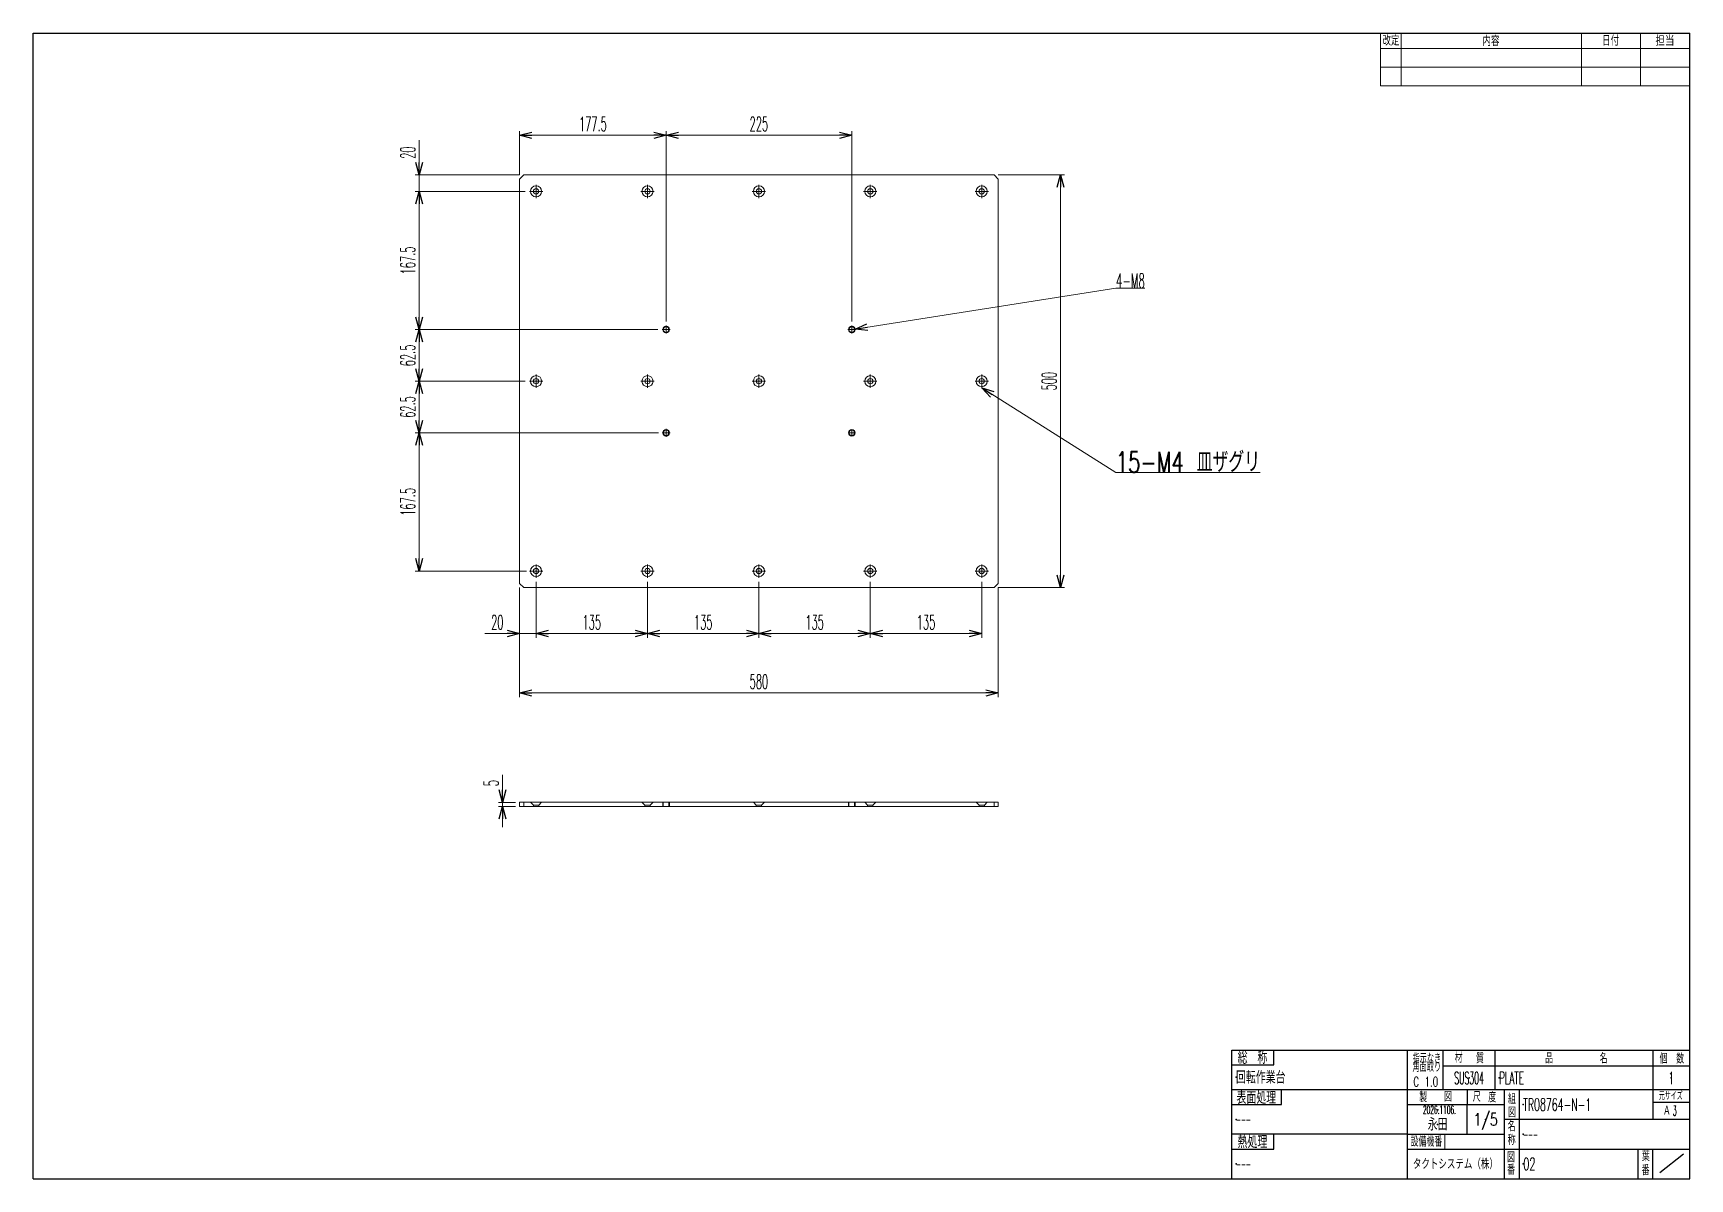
# Model space of a CAD drawing. Header units: millimetres. Extents: x -1002 to 1005, y -689 to 699.
import ezdxf
from ezdxf.enums import TextEntityAlignment as Align

# ---------------------------------------------------------------- set-up
doc = ezdxf.new("R2010")
doc.units = ezdxf.units.MM
doc.header["$LTSCALE"] = 1.25
doc.header["$PDSIZE"] = 1
doc.linetypes.add('CENTER', pattern=[50.8, 31.75, -6.35, 6.35, -6.35])
doc.linetypes.add('DASHED2', pattern=[9.525, 6.35, -3.175])
doc.layers.add('ZUWAKU', color=7, linetype='Continuous')
doc.layers.add('平面', color=7, linetype='Continuous')
doc.styles.add('dcStyle0', font='txt.shx', dxfattribs={"width": 0.5, "bigfont": 'extfont2'})
doc.dimstyles.new('dc_Rotated', dxfattribs={"dimtxt": 17.5, "dimasz": 15.00001, "dimexe": 5, "dimexo": 5, "dimgap": 5, "dimtad": 3, "dimdsep": 46, "dimtxsty": 'dcStyle0', "dimblk1": 'OPEN30', "dimblk2": 'OPEN30', "dimsah": 1, "dimcen": 0.09, "dimclrd": 9, "dimclre": 9, "dimclrt": 7, "dimadec": 0, "dimazin": 2, "dimtfac": 1, "dimtdec": 4, "dimtmove": 0, "dimatfit": 3, "dimfxl": 1, "dimarcsym": 1})

# ---------------------------------------------------------------- blocks, each defined once
blk = doc.blocks.new('DC_GROUP_02_1')
at = {"layer": 'ZUWAKU', "color": 4, "linetype": 'Continuous', "lineweight": 25}
for p, q in [((510.5, -599.2), (510.5, -581.2)), ((450.5, -599.2), (510.5, -599.2))]:
    blk.add_line(p, q, dxfattribs=at)
at = {"layer": 'ZUWAKU', "color": 4, "style": 'dcStyle0', "width": 0.973913}
blk.add_text('表面処理', height=15, dxfattribs=at).set_placement((456.1, -598.4), (504.1, -598.4), align=Align.FIT)
blk = doc.blocks.new('DC_GROUP_02_2')
at = {"layer": 'ZUWAKU', "color": 4, "linetype": 'Continuous', "lineweight": 25}
for p, q in [((501.5, -551.2), (501.5, -533.2)), ((450.5, -551.2), (501.5, -551.2))]:
    blk.add_line(p, q, dxfattribs=at)
at = {"layer": 'ZUWAKU', "color": 4, "style": 'dcStyle0', "width": 0.988235}
blk.add_text('総\u3000称', height=15, dxfattribs=at).set_placement((457.4, -550), (493.4, -550), align=Align.FIT)
blk = doc.blocks.new('DC_GROUP_02_3')
at = {"layer": 'ZUWAKU', "color": 4, "linetype": 'Continuous', "lineweight": 25}
for p, q in [((501.5, -653.2), (501.5, -635.2)), ((450.5, -653.2), (501.5, -653.2))]:
    blk.add_line(p, q, dxfattribs=at)
at = {"layer": 'ZUWAKU', "color": 4, "style": 'dcStyle0', "width": 0.988235}
blk.add_text('熱処理', height=15, dxfattribs=at).set_placement((457.4, -652), (493.4, -652), align=Align.FIT)
blk = doc.blocks.new('DC_GROUP_02_4')
at = {"layer": 'ZUWAKU', "color": 4, "style": 'dcStyle0', "width": 1.12}
for s, p, p2 in [('名', (784.7, -631.5), (794.3, -631.5)), ('称', (784.7, -648), (794.3, -648))]:
    blk.add_text(s, height=12, dxfattribs=at).set_placement(p, p2, align=Align.FIT)
blk = doc.blocks.new('DC_GROUP_02_5')
at = {"layer": 'ZUWAKU', "color": 4, "style": 'dcStyle0', "width": 1.12}
for s, p, p2 in [('図', (784, -669.1), (793.6, -669.1)), ('番', (784, -684.1), (793.6, -684.1))]:
    blk.add_text(s, height=12, dxfattribs=at).set_placement(p, p2, align=Align.FIT)
blk = doc.blocks.new('DC_GROUP_02_6')
at = {"layer": 'ZUWAKU', "color": 4, "style": 'dcStyle0', "width": 1.12}
for s, p, p2 in [('組', (785.1, -598.3), (794.7, -598.3)), ('図', (785.1, -614.7), (794.7, -614.7))]:
    blk.add_text(s, height=12, dxfattribs=at).set_placement(p, p2, align=Align.FIT)
blk = doc.blocks.new('DC_GROUP_02_7')
at = {"layer": 'ZUWAKU', "color": 4, "style": 'dcStyle0', "width": 1.12}
for s, p, p2 in [('製', (677.4, -596.2), (687, -596.2)), ('図', (707.6, -595.7), (717.2, -595.7))]:
    blk.add_text(s, height=12, dxfattribs=at).set_placement(p, p2, align=Align.FIT)
blk = doc.blocks.new('DC_GROUP_02_8')
at = {"layer": 'ZUWAKU', "color": 4, "style": 'dcStyle0', "width": 1.12}
for s, p, p2 in [('材', (720.5, -548.5), (730.1, -548.5)), ('質', (746.3, -549.2), (755.9, -549.2))]:
    blk.add_text(s, height=12, dxfattribs=at).set_placement(p, p2, align=Align.FIT)
blk = doc.blocks.new('DC_GROUP_02_9')
at = {"layer": 'ZUWAKU', "color": 4, "style": 'dcStyle0', "width": 1.12}
for s, p, p2 in [('葉', (947.3, -667.8), (956.9, -667.8)), ('番', (947, -684.7), (956.6, -684.7))]:
    blk.add_text(s, height=12, dxfattribs=at).set_placement(p, p2, align=Align.FIT)
blk = doc.blocks.new('DC_GROUP_02_10')
at = {"layer": 'ZUWAKU', "color": 4, "style": 'dcStyle0', "width": 0.973913}
blk.add_text('元サイズ', height=9, dxfattribs=at).set_placement((967.9, -593.5), (996.7, -593.5), align=Align.FIT)
blk = doc.blocks.new('DC_GROUP_02_11')
at = {"layer": 'ZUWAKU', "color": 4, "style": 'dcStyle0', "width": 1.12}
for s, p, p2 in [('個', (968.8, -549.5), (978.4, -549.5)), ('数', (988.9, -549.5), (998.5, -549.5))]:
    blk.add_text(s, height=12, dxfattribs=at).set_placement(p, p2, align=Align.FIT)
blk = doc.blocks.new('DC_GROUP_02_12')
at = {"layer": 'ZUWAKU', "color": 4, "style": 'dcStyle0', "width": 0.973913}
for s, p, p2 in [('指示なき', (669.5, -549.1), (704.1, -549.1)), ('角面取り', (669.4, -559.4), (704, -559.4))]:
    blk.add_text(s, height=10.8, dxfattribs=at).set_placement(p, p2, align=Align.FIT)
blk = doc.blocks.new('DC_GROUP_02_13')
at = {"layer": 'ZUWAKU', "color": 4, "style": 'dcStyle0', "width": 1.12}
for s, p, p2 in [('尺', (742.4, -595.7), (752, -595.7)), ('度', (761.1, -596.4), (770.7, -596.4))]:
    blk.add_text(s, height=12, dxfattribs=at).set_placement(p, p2, align=Align.FIT)
blk = doc.blocks.new('DC_GROUP_02_14')
at = {"layer": 'ZUWAKU', "color": 4, "style": 'dcStyle0', "width": 1.12}
for s, p, p2 in [('品', (830.1, -549.2), (839.7, -549.2)), ('名', (896, -549.2), (905.6, -549.2))]:
    blk.add_text(s, height=12, dxfattribs=at).set_placement(p, p2, align=Align.FIT)
blk = doc.blocks.new('DC_GROUP_02_15')
at = {"layer": 'ZUWAKU', "color": 2, "linetype": 'Continuous'}
for p in [(455.5, -566.2), (737.9, -567), (774.3, -567), (983, -567), (803.5, -599.2), (455.5, -617.2), (700, -605.5), (758, -617.2), (699.7, -623.2), (803.5, -635.2), (455.5, -671.2), (803.5, -671.2)]:
    blk.add_point(p, dxfattribs=at)
blk = doc.blocks.new('DC_GROUP_02_16')
at = {"layer": '平面', "color": 8, "linetype": 'Continuous', "lineweight": 13}
for radius in [6.72, 3.25]:
    blk.add_circle((-392.7, 507.3), radius, dxfattribs=at)
blk = doc.blocks.new('DC_GROUP_02_17')
at = {"layer": '平面', "color": 8, "linetype": 'Continuous', "lineweight": 13}
for radius in [6.72, 3.25]:
    blk.add_circle((-257.7, 507.3), radius, dxfattribs=at)
blk = doc.blocks.new('DC_GROUP_02_18')
at = {"layer": '平面', "color": 8, "linetype": 'Continuous', "lineweight": 13}
for radius in [6.72, 3.25]:
    blk.add_circle((-122.7, 507.3), radius, dxfattribs=at)
blk = doc.blocks.new('DC_GROUP_02_19')
at = {"layer": '平面', "color": 8, "linetype": 'Continuous', "lineweight": 13}
for radius in [6.72, 3.25]:
    blk.add_circle((12.3, 507.3), radius, dxfattribs=at)
blk = doc.blocks.new('DC_GROUP_02_20')
at = {"layer": '平面', "color": 8, "linetype": 'Continuous', "lineweight": 13}
for radius in [6.72, 3.25]:
    blk.add_circle((12.3, 277.3), radius, dxfattribs=at)
blk = doc.blocks.new('DC_GROUP_02_21')
at = {"layer": '平面', "color": 8, "linetype": 'Continuous', "lineweight": 13}
for radius in [6.72, 3.25]:
    blk.add_circle((147.3, 507.3), radius, dxfattribs=at)
blk = doc.blocks.new('DC_GROUP_02_22')
at = {"layer": '平面', "color": 8, "linetype": 'Continuous', "lineweight": 13}
for radius in [6.72, 3.25]:
    blk.add_circle((147.3, 277.3), radius, dxfattribs=at)
blk = doc.blocks.new('DC_GROUP_02_23')
at = {"layer": '平面', "color": 8, "linetype": 'Continuous', "lineweight": 13}
for radius in [6.72, 3.25]:
    blk.add_circle((147.3, 47.3), radius, dxfattribs=at)
blk = doc.blocks.new('DC_GROUP_02_24')
at = {"layer": '平面', "color": 8, "linetype": 'Continuous', "lineweight": 13}
for radius in [6.72, 3.25]:
    blk.add_circle((-122.7, 277.3), radius, dxfattribs=at)
blk = doc.blocks.new('DC_GROUP_02_25')
at = {"layer": '平面', "color": 8, "linetype": 'Continuous', "lineweight": 13}
for radius in [6.72, 3.25]:
    blk.add_circle((-257.7, 277.3), radius, dxfattribs=at)
blk = doc.blocks.new('DC_GROUP_02_26')
at = {"layer": '平面', "color": 8, "linetype": 'Continuous', "lineweight": 13}
for radius in [6.72, 3.25]:
    blk.add_circle((-392.7, 277.3), radius, dxfattribs=at)
blk = doc.blocks.new('DC_GROUP_02_27')
at = {"layer": '平面', "color": 8, "linetype": 'Continuous', "lineweight": 13}
for radius in [6.72, 3.25]:
    blk.add_circle((-392.7, 47.3), radius, dxfattribs=at)
blk = doc.blocks.new('DC_GROUP_02_28')
at = {"layer": '平面', "color": 8, "linetype": 'Continuous', "lineweight": 13}
for radius in [6.72, 3.25]:
    blk.add_circle((-122.7, 47.3), radius, dxfattribs=at)
blk = doc.blocks.new('DC_GROUP_02_29')
at = {"layer": '平面', "color": 8, "linetype": 'Continuous', "lineweight": 13}
for radius in [6.72, 3.2]:
    blk.add_circle((-257.7, 47.3), radius, dxfattribs=at)
blk = doc.blocks.new('DC_GROUP_02_30')
at = {"layer": '平面', "color": 8, "linetype": 'Continuous', "lineweight": 13}
for radius in [6.72, 3.2]:
    blk.add_circle((12.3, 47.3), radius, dxfattribs=at)
blk = doc.blocks.new('DC_GROUP_02_31')
at = {"layer": '平面', "color": 4, "linetype": 'Continuous', "lineweight": 13}
blk.add_circle((-235.2, 339.8), 4, dxfattribs=at)
at = {"layer": '平面', "color": 3, "linetype": 'Continuous', "lineweight": 13}
blk.add_circle((-235.2, 339.8), 3.32, dxfattribs=at)
blk = doc.blocks.new('DC_GROUP_02_32')
at = {"layer": '平面', "color": 4, "linetype": 'Continuous', "lineweight": 13}
blk.add_circle((-235.2, 214.8), 4, dxfattribs=at)
at = {"layer": '平面', "color": 3, "linetype": 'Continuous', "lineweight": 13}
blk.add_circle((-235.2, 214.8), 3.32, dxfattribs=at)
blk = doc.blocks.new('DC_GROUP_02_33')
at = {"layer": '平面', "color": 4, "linetype": 'Continuous', "lineweight": 13}
blk.add_circle((-10.2, 339.8), 4, dxfattribs=at)
at = {"layer": '平面', "color": 3, "linetype": 'Continuous', "lineweight": 13}
blk.add_circle((-10.2, 339.8), 3.32, dxfattribs=at)
blk = doc.blocks.new('DC_GROUP_02_34')
at = {"layer": '平面', "color": 4, "linetype": 'Continuous', "lineweight": 13}
blk.add_circle((-10.2, 214.8), 4, dxfattribs=at)
at = {"layer": '平面', "color": 3, "linetype": 'Continuous', "lineweight": 13}
blk.add_circle((-10.2, 214.8), 3.32, dxfattribs=at)
blk = doc.blocks.new('DC_GROUP_02_35')
at = {"color": 9, "linetype": 'CENTER', "lineweight": 13}
for p, q in [((-384.6, 507.3), (-400.8, 507.3)), ((-392.7, 515.3), (-392.7, 499.2))]:
    blk.add_line(p, q, dxfattribs=at)
blk = doc.blocks.new('DC_GROUP_02_36')
at = {"color": 9, "linetype": 'CENTER', "lineweight": 13}
for p, q in [((-249.6, 507.3), (-265.8, 507.3)), ((-257.7, 515.3), (-257.7, 499.2))]:
    blk.add_line(p, q, dxfattribs=at)
blk = doc.blocks.new('DC_GROUP_02_37')
at = {"color": 9, "linetype": 'CENTER', "lineweight": 13}
for p, q in [((-114.6, 507.3), (-130.8, 507.3)), ((-122.7, 515.3), (-122.7, 499.2))]:
    blk.add_line(p, q, dxfattribs=at)
blk = doc.blocks.new('DC_GROUP_02_38')
at = {"color": 9, "linetype": 'CENTER', "lineweight": 13}
for p, q in [((20.4, 507.3), (4.2, 507.3)), ((12.3, 515.3), (12.3, 499.2))]:
    blk.add_line(p, q, dxfattribs=at)
blk = doc.blocks.new('DC_GROUP_02_39')
at = {"color": 9, "linetype": 'CENTER', "lineweight": 13}
for p, q in [((155.4, 507.3), (139.2, 507.3)), ((147.3, 515.3), (147.3, 499.2))]:
    blk.add_line(p, q, dxfattribs=at)
blk = doc.blocks.new('DC_GROUP_02_40')
at = {"color": 9, "linetype": 'CENTER', "lineweight": 13}
for p, q in [((-10.2, 344.6), (-10.2, 335)), ((-5.4, 339.8), (-15, 339.8))]:
    blk.add_line(p, q, dxfattribs=at)
blk = doc.blocks.new('DC_GROUP_02_41')
at = {"color": 9, "linetype": 'CENTER', "lineweight": 13}
for p, q in [((-6.2, 214.8), (-14.2, 214.8)), ((-10.2, 218.7), (-10.2, 210.8))]:
    blk.add_line(p, q, dxfattribs=at)
blk = doc.blocks.new('DC_GROUP_02_42')
at = {"color": 9, "linetype": 'CENTER', "lineweight": 13}
for p, q in [((147.3, 285.3), (147.3, 269.2)), ((155.4, 277.3), (139.2, 277.3))]:
    blk.add_line(p, q, dxfattribs=at)
blk = doc.blocks.new('DC_GROUP_02_43')
at = {"color": 9, "linetype": 'CENTER', "lineweight": 13}
for p, q in [((12.3, 285.3), (12.3, 269.2)), ((20.4, 277.3), (4.2, 277.3))]:
    blk.add_line(p, q, dxfattribs=at)
blk = doc.blocks.new('DC_GROUP_02_44')
at = {"color": 9, "linetype": 'CENTER', "lineweight": 13}
for p, q in [((-122.7, 285.3), (-122.7, 269.2)), ((-114.6, 277.3), (-130.8, 277.3))]:
    blk.add_line(p, q, dxfattribs=at)
blk = doc.blocks.new('DC_GROUP_02_45')
at = {"color": 9, "linetype": 'CENTER', "lineweight": 13}
for p, q in [((-235.2, 344.6), (-235.2, 335)), ((-230.4, 339.8), (-240, 339.8))]:
    blk.add_line(p, q, dxfattribs=at)
blk = doc.blocks.new('DC_GROUP_02_46')
at = {"color": 9, "linetype": 'CENTER', "lineweight": 13}
for p, q in [((-257.7, 285.3), (-257.7, 269.2)), ((-249.6, 277.3), (-265.8, 277.3))]:
    blk.add_line(p, q, dxfattribs=at)
blk = doc.blocks.new('DC_GROUP_02_47')
at = {"color": 9, "linetype": 'CENTER', "lineweight": 13}
for p, q in [((-230.4, 214.8), (-240, 214.8)), ((-235.2, 219.6), (-235.2, 210))]:
    blk.add_line(p, q, dxfattribs=at)
blk = doc.blocks.new('DC_GROUP_02_48')
at = {"color": 9, "linetype": 'CENTER', "lineweight": 13}
for p, q in [((-392.7, 285.3), (-392.7, 269.2)), ((-384.6, 277.3), (-400.8, 277.3))]:
    blk.add_line(p, q, dxfattribs=at)
blk = doc.blocks.new('DC_GROUP_02_49')
at = {"color": 9, "linetype": 'CENTER', "lineweight": 13}
for p, q in [((-384.6, 47.3), (-400.8, 47.3)), ((-392.7, 55.3), (-392.7, 39.2))]:
    blk.add_line(p, q, dxfattribs=at)
blk = doc.blocks.new('DC_GROUP_02_50')
at = {"color": 9, "linetype": 'CENTER', "lineweight": 13}
for p, q in [((-249.6, 47.3), (-265.8, 47.3)), ((-257.7, 55.3), (-257.7, 39.2))]:
    blk.add_line(p, q, dxfattribs=at)
blk = doc.blocks.new('DC_GROUP_02_51')
at = {"color": 9, "linetype": 'CENTER', "lineweight": 13}
for p, q in [((-114.6, 47.3), (-130.8, 47.3)), ((-122.7, 55.3), (-122.7, 39.2))]:
    blk.add_line(p, q, dxfattribs=at)
blk = doc.blocks.new('DC_GROUP_02_52')
at = {"color": 9, "linetype": 'CENTER', "lineweight": 13}
for p, q in [((20.4, 47.3), (4.2, 47.3)), ((12.3, 55.3), (12.3, 39.2))]:
    blk.add_line(p, q, dxfattribs=at)
blk = doc.blocks.new('DC_GROUP_02_53')
at = {"color": 9, "linetype": 'CENTER', "lineweight": 13}
for p, q in [((155.4, 47.3), (139.2, 47.3)), ((147.3, 55.3), (147.3, 39.2))]:
    blk.add_line(p, q, dxfattribs=at)
blk = doc.blocks.new('_Open30')
at = {"color": 0, "linetype": 'ByBlock', "lineweight": -2}
for p, q in [((-1, 0.267949), (0, 0)), ((0, 0), (-1, -0.267949)), ((0, 0), (-1, 0))]:
    blk.add_line(p, q, dxfattribs=at)
blk = doc.blocks.new('*D54')
at = {"color": 9, "linetype": 'Continuous', "lineweight": 13}
for p, q in [((-412.7, 27.3), (-412.7, -33.6)), ((-392.7, 34.2), (-392.7, -33.6)), ((-454.7, -28.6), (-412.7, -28.6)), ((-412.7, -28.6), (-392.7, -28.6))]:
    blk.add_line(p, q, dxfattribs=at)
at = {"color": 9, "xscale": 15.00001403807643, "yscale": 14.99994684111822, "rotation": 360}
blk.add_blockref('_Open30', (-412.7, -28.6), dxfattribs=at)
at = {"color": 7, "insert": (-432.2, -23.6), "char_height": 17.5, "attachment_point": 9, "style": 'dcStyle0'}
blk.add_mtext('\\T1.00;\\W0.5000;20', dxfattribs=at)
blk = doc.blocks.new('*D55')
at = {"color": 9, "linetype": 'Continuous', "lineweight": 13}
for p, q in [((-392.7, 34.2), (-392.7, -33.6)), ((-257.7, 34.2), (-257.7, -33.6)), ((-392.7, -28.6), (-257.7, -28.6))]:
    blk.add_line(p, q, dxfattribs=at)
at = {"color": 9, "xscale": 15.00001403807643, "yscale": 14.99994684111822}
for p, rotation in [((-392.7, -28.6), 180), ((-257.7, -28.6), 360)]:
    blk.add_blockref('_Open30', p, dxfattribs=dict(at, rotation=rotation))
at = {"color": 7, "insert": (-325.2, -23.6), "char_height": 17.5, "attachment_point": 8, "style": 'dcStyle0'}
blk.add_mtext('\\T1.00;\\W0.5000;135', dxfattribs=at)
blk = doc.blocks.new('*D56')
at = {"color": 9, "linetype": 'Continuous', "lineweight": 13}
for p, q in [((-257.7, 34.2), (-257.7, -33.6)), ((-122.7, 34.2), (-122.7, -33.6)), ((-257.7, -28.6), (-122.7, -28.6))]:
    blk.add_line(p, q, dxfattribs=at)
at = {"color": 9, "xscale": 15.00001403807643, "yscale": 14.99994684111822}
for p, rotation in [((-257.7, -28.6), 180), ((-122.7, -28.6), 360)]:
    blk.add_blockref('_Open30', p, dxfattribs=dict(at, rotation=rotation))
at = {"color": 7, "insert": (-190.2, -23.6), "char_height": 17.5, "attachment_point": 8, "style": 'dcStyle0'}
blk.add_mtext('\\T1.00;\\W0.5000;135', dxfattribs=at)
blk = doc.blocks.new('*D57')
at = {"color": 9, "linetype": 'Continuous', "lineweight": 13}
for p, q in [((-122.7, 34.2), (-122.7, -33.6)), ((12.3, 34.2), (12.3, -33.6)), ((-122.7, -28.6), (12.3, -28.6))]:
    blk.add_line(p, q, dxfattribs=at)
at = {"color": 9, "xscale": 15.00001403807643, "yscale": 14.99994684111822}
for p, rotation in [((-122.7, -28.6), 180), ((12.3, -28.6), 360)]:
    blk.add_blockref('_Open30', p, dxfattribs=dict(at, rotation=rotation))
at = {"color": 7, "insert": (-55.2, -23.6), "char_height": 17.5, "attachment_point": 8, "style": 'dcStyle0'}
blk.add_mtext('\\T1.00;\\W0.5000;135', dxfattribs=at)
blk = doc.blocks.new('*D58')
at = {"color": 9, "linetype": 'Continuous', "lineweight": 13}
for p, q in [((12.3, 34.2), (12.3, -33.6)), ((147.3, 34.2), (147.3, -33.6)), ((12.3, -28.6), (147.3, -28.6))]:
    blk.add_line(p, q, dxfattribs=at)
at = {"color": 9, "xscale": 15.00001403807643, "yscale": 14.99994684111822}
for p, rotation in [((12.3, -28.6), 180), ((147.3, -28.6), 360)]:
    blk.add_blockref('_Open30', p, dxfattribs=dict(at, rotation=rotation))
at = {"color": 7, "insert": (79.8, -23.6), "char_height": 17.5, "attachment_point": 8, "style": 'dcStyle0'}
blk.add_mtext('\\T1.00;\\W0.5000;135', dxfattribs=at)
blk = doc.blocks.new('*D59')
at = {"color": 9, "linetype": 'Continuous', "lineweight": 13}
for p, q in [((-412.7, 527.3), (-412.7, 580.2)), ((-412.7, 575.2), (-235.2, 575.2)), ((-235.2, 349.6), (-235.2, 580.2))]:
    blk.add_line(p, q, dxfattribs=at)
at = {"color": 9, "xscale": 15.00001403807643, "yscale": 14.99994684111822}
for p, rotation in [((-412.7, 575.2), 180), ((-235.2, 575.2), 360)]:
    blk.add_blockref('_Open30', p, dxfattribs=dict(at, rotation=rotation))
at = {"color": 7, "insert": (-323.9, 580.2), "char_height": 17.5, "attachment_point": 8, "style": 'dcStyle0'}
blk.add_mtext('\\T1.00;\\W0.5000;177.5', dxfattribs=at)
blk = doc.blocks.new('*D60')
at = {"color": 9, "linetype": 'Continuous', "lineweight": 13}
for p, q in [((-235.2, 349.6), (-235.2, 580.2)), ((-235.2, 575.2), (-10.2, 575.2)), ((-10.2, 349.6), (-10.2, 580.2))]:
    blk.add_line(p, q, dxfattribs=at)
at = {"color": 9, "xscale": 15.00001403807643, "yscale": 14.99994684111822}
for p, rotation in [((-235.2, 575.2), 180), ((-10.2, 575.2), 360)]:
    blk.add_blockref('_Open30', p, dxfattribs=dict(at, rotation=rotation))
at = {"color": 7, "insert": (-122.7, 580.2), "char_height": 17.5, "attachment_point": 8, "style": 'dcStyle0'}
blk.add_mtext('\\T1.00;\\W0.5000;225', dxfattribs=at)
blk = doc.blocks.new('*D61')
at = {"color": 9, "linetype": 'Continuous', "lineweight": 13}
for p, q in [((-244.2, 214.8), (-539.4, 214.8)), ((-534.4, 47.3), (-534.4, 214.8)), ((-404.4, 47.3), (-539.4, 47.3))]:
    blk.add_line(p, q, dxfattribs=at)
at = {"color": 9, "xscale": 15.00001403807643, "yscale": 14.99994684111822}
for p, rotation in [((-534.4, 214.8), 90), ((-534.4, 47.3), 270)]:
    blk.add_blockref('_Open30', p, dxfattribs=dict(at, rotation=rotation))
at = {"color": 7, "insert": (-539.4, 131), "char_height": 17.5, "attachment_point": 8, "rotation": 90, "style": 'dcStyle0'}
blk.add_mtext('\\T1.00;\\W0.5000;167.5', dxfattribs=at)
blk = doc.blocks.new('*D62')
at = {"color": 9, "linetype": 'Continuous', "lineweight": 13}
for p, q in [((-245, 339.8), (-539.4, 339.8)), ((-534.4, 277.3), (-534.4, 339.8)), ((-405.8, 277.3), (-539.4, 277.3))]:
    blk.add_line(p, q, dxfattribs=at)
at = {"color": 9, "xscale": 15.00001403807643, "yscale": 14.99994684111822}
for p, rotation in [((-534.4, 339.8), 90), ((-534.4, 277.3), 270)]:
    blk.add_blockref('_Open30', p, dxfattribs=dict(at, rotation=rotation))
at = {"color": 7, "insert": (-539.4, 308.5), "char_height": 17.5, "attachment_point": 8, "rotation": 90, "style": 'dcStyle0'}
blk.add_mtext('\\T1.00;\\W0.5000;62.5', dxfattribs=at)
blk = doc.blocks.new('*D63')
at = {"color": 9, "linetype": 'Continuous', "lineweight": 13}
for p, q in [((-405.8, 507.3), (-539.4, 507.3)), ((-534.4, 339.8), (-534.4, 507.3)), ((-245, 339.8), (-539.4, 339.8))]:
    blk.add_line(p, q, dxfattribs=at)
at = {"color": 9, "xscale": 15.00001403807643, "yscale": 14.99994684111822}
for p, rotation in [((-534.4, 507.3), 90), ((-534.4, 339.8), 270)]:
    blk.add_blockref('_Open30', p, dxfattribs=dict(at, rotation=rotation))
at = {"color": 7, "insert": (-539.4, 423.5), "char_height": 17.5, "attachment_point": 8, "rotation": 90, "style": 'dcStyle0'}
blk.add_mtext('\\T1.00;\\W0.5000;167.5', dxfattribs=at)
blk = doc.blocks.new('*D64')
at = {"color": 9, "linetype": 'Continuous', "lineweight": 13}
for p, q in [((-534.4, 569.2), (-534.4, 527.3)), ((-412.7, 527.3), (-539.4, 527.3)), ((-534.4, 507.3), (-534.4, 527.3)), ((-405.8, 507.3), (-539.4, 507.3))]:
    blk.add_line(p, q, dxfattribs=at)
at = {"color": 9, "xscale": 15.00001403807643, "yscale": 14.99994684111822, "rotation": 270}
blk.add_blockref('_Open30', (-534.4, 527.3), dxfattribs=at)
at = {"color": 7, "insert": (-539.4, 546.7), "char_height": 17.5, "attachment_point": 7, "rotation": 90, "style": 'dcStyle0'}
blk.add_mtext('\\T1.00;\\W0.5000;20', dxfattribs=at)
blk = doc.blocks.new('*D65')
at = {"color": 9, "linetype": 'Continuous', "lineweight": 13}
for p, q in [((-405.8, 277.3), (-539.4, 277.3)), ((-534.4, 214.8), (-534.4, 277.3)), ((-244.2, 214.8), (-539.4, 214.8))]:
    blk.add_line(p, q, dxfattribs=at)
at = {"color": 9, "xscale": 15.00001403807643, "yscale": 14.99994684111822}
for p, rotation in [((-534.4, 277.3), 90), ((-534.4, 214.8), 270)]:
    blk.add_blockref('_Open30', p, dxfattribs=dict(at, rotation=rotation))
at = {"color": 7, "insert": (-539.4, 246), "char_height": 17.5, "attachment_point": 8, "rotation": 90, "style": 'dcStyle0'}
blk.add_mtext('\\T1.00;\\W0.5000;62.5', dxfattribs=at)
blk = doc.blocks.new('*D66')
at = {"color": 9, "linetype": 'Continuous', "lineweight": 13}
for p, q in [((167.3, 527.3), (247.8, 527.3)), ((242.8, 27.3), (242.8, 527.3)), ((167.3, 27.3), (247.8, 27.3))]:
    blk.add_line(p, q, dxfattribs=at)
at = {"color": 9, "xscale": 15.00001403807643, "yscale": 14.99994684111822}
for p, rotation in [((242.8, 527.3), 90), ((242.8, 27.3), 270)]:
    blk.add_blockref('_Open30', p, dxfattribs=dict(at, rotation=rotation))
at = {"color": 7, "insert": (237.8, 277.3), "char_height": 17.5, "attachment_point": 8, "rotation": 90, "style": 'dcStyle0'}
blk.add_mtext('\\T1.00;\\W0.5000;500', dxfattribs=at)
blk = doc.blocks.new('*D67')
at = {"color": 9, "linetype": 'Continuous', "lineweight": 13}
for p, q in [((-412.7, 27.3), (-412.7, -105.5)), ((167.3, 27.3), (167.3, -105.5)), ((-412.7, -100.5), (167.3, -100.5))]:
    blk.add_line(p, q, dxfattribs=at)
at = {"color": 9, "xscale": 15.00001403807643, "yscale": 14.99994684111822}
for p, rotation in [((-412.7, -100.5), 180), ((167.3, -100.5), 360)]:
    blk.add_blockref('_Open30', p, dxfattribs=dict(at, rotation=rotation))
at = {"color": 7, "insert": (-122.7, -95.5), "char_height": 17.5, "attachment_point": 8, "style": 'dcStyle0'}
blk.add_mtext('\\T1.00;\\W0.5000;580', dxfattribs=at)
blk = doc.blocks.new('*D68')
at = {"color": 9, "linetype": 'Continuous', "lineweight": 13}
for p, q in [((-433.4, -199.7), (-433.4, -233)), ((-417.7, -233), (-438.4, -233)), ((-417.7, -238), (-438.4, -238)), ((-433.4, -238), (-433.4, -233)), ((-433.4, -263), (-433.4, -238))]:
    blk.add_line(p, q, dxfattribs=at)
at = {"color": 9, "xscale": 15.00001403807643, "yscale": 14.99994684111822}
for p, rotation in [((-433.4, -233), 270), ((-433.4, -238), 90)]:
    blk.add_blockref('_Open30', p, dxfattribs=dict(at, rotation=rotation))
at = {"color": 7, "insert": (-438.4, -213.5), "char_height": 17.5, "attachment_point": 7, "rotation": 90, "style": 'dcStyle0'}
blk.add_mtext('\\T1.00;\\W0.5000;5', dxfattribs=at)
blk = doc.blocks.new('DC_GROUP_02_54')
at = {"color": 4, "linetype": 'Continuous', "lineweight": 13}
for p, q in [((147.3, 269.2), (309.7, 166.8)), ((309.7, 166.8), (484.7, 166.8))]:
    blk.add_line(p, q, dxfattribs=at)
at = {"color": 4, "xscale": 15.00001403807643, "yscale": 14.99994684111822, "rotation": 147.779966702253}
blk.add_blockref('_Open30', (147.3, 269.2), dxfattribs=at)
at = {"color": 7, "style": 'dcStyle0', "width": 0.735}
blk.add_text('15-M4 皿ザグリ', height=25, dxfattribs=at).set_placement((309.7, 166.8), (484.7, 166.8), align=Align.FIT)
blk = doc.blocks.new('DC_GROUP_02_55')
at = {"color": 4, "linetype": 'Continuous', "lineweight": 13}
for p, q in [((-6.2, 340.4), (310, 390.2)), ((310, 390.2), (345, 390.2))]:
    blk.add_line(p, q, dxfattribs=at)
at = {"color": 4, "xscale": 15.00001403807643, "yscale": 14.99994684111822, "rotation": 188.9503605574683}
blk.add_blockref('_Open30', (-6.2, 340.4), dxfattribs=at)
at = {"color": 7, "style": 'dcStyle0', "width": 0.482759}
blk.add_text('4-M8', height=17.5, dxfattribs=at).set_placement((310, 390.2), (345, 390.2), align=Align.FIT)

msp = doc.modelspace()

# ---------------------------------------------------------------- linework, layer by layer
at = {"color": 8, "linetype": 'Continuous', "lineweight": 13}
for p, q in [((-412.698, -232.977), (-412.698, -237.977)), ((167.302, -232.977), (-412.698, -232.977)), ((-412.698, -237.977), (167.302, -237.977)), ((-407.698, -237.977), (-407.698, -232.977)), ((162.302, -232.977), (162.302, -237.977)), ((167.302, -237.977), (167.302, -232.977))]:
    msp.add_line(p, q, dxfattribs=at)
at = {"color": 8, "linetype": 'DASHED2', "lineweight": 13}
for p, q in [((-407.698, -232.977), (-407.698, -237.977)), ((-399.418, -232.977), (-395.948, -236.447)), ((-395.948, -236.447), (-395.948, -237.977)), ((-389.448, -236.447), (-395.948, -236.447)), ((-389.448, -237.977), (-389.448, -236.447)), ((-389.447, -236.447), (-385.978, -232.977)), ((-264.418, -232.977), (-260.898, -236.497)), ((-260.948, -236.447), (-254.448, -236.447)), ((-260.948, -236.447), (-260.948, -237.977)), ((-260.898, -236.497), (-260.898, -237.977)), ((-260.898, -236.497), (-254.498, -236.497)), ((-254.498, -236.497), (-250.978, -232.977)), ((-254.498, -237.977), (-254.498, -236.497)), ((-254.448, -237.977), (-254.448, -236.447)), ((-239.198, -237.977), (-239.198, -232.977)), ((-238.521, -237.977), (-238.521, -232.977)), ((-231.874, -237.977), (-231.874, -232.977)), ((-231.198, -237.977), (-231.198, -232.977)), ((-129.418, -232.977), (-125.948, -236.447)), ((-125.948, -236.447), (-125.948, -237.977)), ((-119.448, -236.447), (-125.948, -236.447)), ((-119.448, -237.977), (-119.448, -236.447)), ((-119.447, -236.447), (-115.978, -232.977)), ((-14.198, -237.977), (-14.198, -232.977)), ((-13.521, -237.977), (-13.521, -232.977)), ((-6.874, -237.977), (-6.874, -232.977)), ((-6.198, -237.977), (-6.198, -232.977)), ((5.583, -232.977), (9.102, -236.497)), ((9.052, -236.447), (9.052, -237.977)), ((15.552, -236.447), (9.052, -236.447)), ((9.102, -236.497), (9.102, -237.977)), ((9.102, -236.497), (15.502, -236.497)), ((15.502, -236.497), (19.022, -232.977)), ((15.502, -237.977), (15.502, -236.497)), ((15.552, -237.977), (15.552, -236.447)), ((140.583, -232.977), (144.052, -236.447)), ((144.052, -236.447), (144.052, -237.977)), ((144.052, -236.447), (150.552, -236.447)), ((150.552, -237.977), (150.552, -236.447)), ((150.553, -236.447), (154.022, -232.977)), ((162.302, -237.977), (162.302, -232.977))]:
    msp.add_line(p, q, dxfattribs=at)
at = {"layer": 'ZUWAKU', "color": 4, "linetype": 'Continuous', "lineweight": 25}
for p, q in [((-1002.196, 699.012), (1005.46, 699.012)), ((-1002.196, -689.219), (-1002.196, 699.012)), ((555.46, 699.012), (1005.46, 699.012)), ((1005.46, 635.262), (1005.46, 699.012)), ((1005.46, -533.219), (1005.46, 699.012)), ((450.46, -689.219), (450.46, -533.219)), ((450.46, -533.219), (1005.46, -533.219)), ((663.46, -581.219), (663.46, -533.219)), ((706.46, -581.219), (706.46, -533.219)), ((769.343, -581.219), (769.343, -533.219)), ((960.46, -533.219), (960.46, -581.219)), ((1005.46, -689.219), (1005.46, -533.219)), ((1005.46, -552.795), (706.46, -552.795)), ((1005.46, -581.219), (450.46, -581.219)), ((663.46, -689.219), (663.46, -581.219)), ((735.46, -581.219), (735.46, -599.219)), ((780.46, -581.219), (780.46, -635.219)), ((798.46, -581.219), (798.46, -689.219)), ((960.46, -581.219), (960.46, -617.219)), ((663.46, -599.219), (780.46, -599.219)), ((735.46, -635.219), (735.46, -599.219)), ((780.46, -599.219), (780.46, -689.219)), ((960.46, -596.219), (1005.46, -596.219)), ((1005.46, -617.219), (780.46, -617.219)), ((663.46, -635.219), (450.46, -635.219)), ((663.46, -635.219), (780.46, -635.219)), ((663.46, -653.219), (1005.46, -653.219)), ((942.46, -653.219), (942.46, -689.219)), ((960.46, -689.219), (960.46, -653.219)), ((968.918, -681.478), (997.755, -658.84)), ((-1002.196, -689.219), (1005.46, -689.219))]:
    msp.add_line(p, q, dxfattribs=at)
at = {"layer": 'ZUWAKU', "color": 4, "linetype": 'Continuous', "lineweight": 18}
for p, q in [((630.46, 635.262), (630.46, 699.012)), ((655.46, 635.262), (655.46, 699.012)), ((874.21, 635.262), (874.21, 699.012)), ((1005.46, 680.262), (630.46, 680.262)), ((1005.46, 657.762), (630.46, 657.762)), ((1005.46, 635.262), (630.46, 635.262))]:
    msp.add_line(p, q, dxfattribs=at)
at = {"layer": 'ZUWAKU', "color": 4, "linetype": 'Continuous', "lineweight": 13}
for p, q in [((945.46, 635.262), (945.46, 699.012)), ((708.603, -635.219), (708.603, -653.219))]:
    msp.add_line(p, q, dxfattribs=at)
at = {"layer": '平面', "color": 8, "linetype": 'Continuous', "lineweight": 13}
for p, q in [((-412.698, 522.256), (-407.698, 527.256)), ((-412.698, 522.256), (-412.698, 32.256)), ((162.302, 527.256), (-407.698, 527.256)), ((162.302, 527.256), (167.302, 522.256)), ((167.302, 32.256), (167.302, 522.256)), ((-407.698, 27.256), (-412.698, 32.256)), ((-407.698, 27.256), (162.302, 27.256)), ((167.302, 32.256), (162.302, 27.256))]:
    msp.add_line(p, q, dxfattribs=at)

# ---------------------------------------------------------------- block references
at = {"linetype": 'Continuous'}
for name in ['DC_GROUP_02_35', 'DC_GROUP_02_36', 'DC_GROUP_02_37', 'DC_GROUP_02_38', 'DC_GROUP_02_39', 'DC_GROUP_02_55', 'DC_GROUP_02_45', 'DC_GROUP_02_40', 'DC_GROUP_02_48', 'DC_GROUP_02_46', 'DC_GROUP_02_44', 'DC_GROUP_02_43', 'DC_GROUP_02_42', 'DC_GROUP_02_54', 'DC_GROUP_02_47', 'DC_GROUP_02_41', 'DC_GROUP_02_49', 'DC_GROUP_02_50', 'DC_GROUP_02_51', 'DC_GROUP_02_52', 'DC_GROUP_02_53']:
    msp.add_blockref(name, (0, 0), dxfattribs=at)
at = {"layer": 'ZUWAKU', "linetype": 'Continuous'}
for name in ['DC_GROUP_02_2', 'DC_GROUP_02_12', 'DC_GROUP_02_8', 'DC_GROUP_02_14', 'DC_GROUP_02_11', 'DC_GROUP_02_1', 'DC_GROUP_02_15', 'DC_GROUP_02_7', 'DC_GROUP_02_13', 'DC_GROUP_02_6', 'DC_GROUP_02_10', 'DC_GROUP_02_4', 'DC_GROUP_02_3', 'DC_GROUP_02_5', 'DC_GROUP_02_9']:
    msp.add_blockref(name, (0, 0), dxfattribs=at)
at = {"layer": '平面', "linetype": 'Continuous'}
for name in ['DC_GROUP_02_16', 'DC_GROUP_02_17', 'DC_GROUP_02_18', 'DC_GROUP_02_19', 'DC_GROUP_02_21', 'DC_GROUP_02_31', 'DC_GROUP_02_33', 'DC_GROUP_02_26', 'DC_GROUP_02_25', 'DC_GROUP_02_24', 'DC_GROUP_02_20', 'DC_GROUP_02_22', 'DC_GROUP_02_32', 'DC_GROUP_02_34', 'DC_GROUP_02_27', 'DC_GROUP_02_29', 'DC_GROUP_02_28', 'DC_GROUP_02_30', 'DC_GROUP_02_23']:
    msp.add_blockref(name, (0, 0), dxfattribs=at)

# ---------------------------------------------------------------- texts
at = {"layer": 'ZUWAKU', "color": 2, "style": 'dcStyle0'}
for s, width, p, p2 in [('改定', 1.094545, (632.984, 683.997), (653.624, 683.997)), ('内容', 1.094545, (754.138, 683.549), (774.778, 683.549)), ('日付', 1.094545, (899.072, 683.834), (919.712, 683.834)), ('担当', 1.221818, (963.723, 683.733), (986.763, 683.733))]:
    msp.add_text(s, height=12, dxfattribs=dict(at, width=width)).set_placement(p, p2, align=Align.FIT)
at = {"layer": 'ZUWAKU', "color": 7, "style": 'dcStyle0'}
for s, height, width, p, p2 in [('回転作業台', 15, 0.965517, (455.46, -573.719), (515.46, -573.719)), ('SUS304', 15, 0.42, (719.901, -574.507), (755.901, -574.507)), ('PLATE', 15, 0.47191, (774.343, -574.507), (804.343, -574.507)), ('1', 15, 0.763636, (979.96, -574.507), (985.96, -574.507)), ('2026.1106.', 10, 0.477273, (682.004, -610.537), (722.004, -610.537)), ('TR08764-N-1', 15, 0.52027, (803.46, -606.719), (885.96, -606.719)), ('---', 15, 0.340541, (455.46, -624.719), (473.46, -624.719)), ('永田', 15, 1.018182, (687.693, -630.74), (711.693, -630.74)), ('1/5', 15, 0.694068, (743.335, -624.719), (772.585, -624.719)), ('---', 15, 0.340541, (803.46, -642.719), (821.46, -642.719)), ('---', 15, 0.340541, (455.46, -678.719), (473.46, -678.719)), ('02', 15, 0.567568, (803.46, -678.719), (818.46, -678.719))]:
    msp.add_text(s, height=height, dxfattribs=dict(at, width=width)).set_placement(p, p2, align=Align.FIT)
at = {"layer": 'ZUWAKU', "color": 3, "style": 'dcStyle0', "width": 0.589888}
msp.add_text('C 1.0', height=12, dxfattribs=at).set_placement((670.413, -577.452), (700.413, -577.452), align=Align.FIT)
at = {"layer": 'ZUWAKU', "color": 4, "style": 'dcStyle0'}
for s, height, width, p, p2 in [('Ａ', 12, 1.12, (972.783, -612.719), (982.383, -612.719)), ('3', 12, 0.494118, (984.748, -612.719), (989.548, -612.719)), ('設備機番', 12, 0.973913, (667.026, -650.069), (705.426, -650.069)), ('タクトシステム（株）', 12.87, 0.949153, (669.841, -677.571), (772.801, -677.571))]:
    msp.add_text(s, height=height, dxfattribs=dict(at, width=width)).set_placement(p, p2, align=Align.FIT)

# ---------------------------------------------------------------- dimensions: what is measured, and where the dimension line sits
at = {"linetype": 'Continuous', "lineweight": 13}
for base, p1, p2, picture, middle in [((-235.198, 575.204), (-412.698, 522.256), (-235.198, 344.556), '*D59', (-323.948, 575.204)), ((-10.198, 575.204), (-235.198, 344.556), (-10.198, 344.556), '*D60', (-122.698, 575.204)), ((-392.698, -28.64), (-412.698, 32.256), (-392.698, 39.192), '*D54', (-440.936, -28.64)), ((167.302, -100.479), (-412.698, 32.256), (167.302, 32.256), '*D67', (-122.698, -100.479)), ((-257.698, -28.64), (-392.698, 39.192), (-257.698, 39.192), '*D55', (-325.198, -28.64)), ((-122.698, -28.64), (-257.698, 39.192), (-122.698, 39.192), '*D56', (-190.198, -28.64)), ((12.302, -28.64), (-122.698, 39.192), (12.302, 39.192), '*D57', (-55.198, -28.64)), ((147.302, -28.64), (12.302, 39.192), (147.302, 39.192), '*D58', (79.802, -28.64))]:
    dim = msp.add_linear_dim(base=base, p1=p1, p2=p2, dimstyle='dc_Rotated', override={"dimtxt": 17.5, "dimasz": 15.00001, "dimexe": 5, "dimexo": 5, "dimgap": 5, "dimtad": 3, "dimtih": 0, "dimtoh": 0, "dimdec": 2, "dimlfac": 1, "dimzin": 8, "dimtxsty": 'dcStyle0', "dimblk1": 'Open30', "dimblk2": 'Open30', "dimsah": 1, "dimclrd": 9, "dimclre": 9, "dimclrt": 7, "dimazin": 2, "dimtofl": 1, "dimtolj": 0, "dimtzin": 8, "dimarcsym": 1}, dxfattribs=at)
    dim.commit()
    dim.dimension.update_dxf_attribs({"geometry": picture, "text_midpoint": middle, "dimtype": 160})
for base, p1, p2, picture, middle in [((-534.352, 527.256), (-400.762, 507.256), (-407.698, 527.256), '*D64', (-534.352, 555.495)), ((242.762, 527.256), (162.302, 27.256), (162.302, 527.256), '*D66', (242.762, 277.256)), ((-534.352, 507.256), (-239.998, 339.756), (-400.762, 507.256), '*D63', (-534.352, 423.506)), ((-534.352, 339.756), (-400.762, 277.256), (-239.998, 339.756), '*D62', (-534.352, 308.506)), ((-534.352, 277.256), (-239.198, 214.756), (-400.762, 277.256), '*D65', (-534.352, 246.006)), ((-534.352, 214.756), (-399.418, 47.256), (-239.198, 214.756), '*D61', (-534.352, 131.006)), ((-433.394, -232.977), (-412.698, -237.977), (-412.698, -232.977), '*D68', (-433.394, -209.113))]:
    dim = msp.add_linear_dim(base=base, p1=p1, p2=p2, angle=90, dimstyle='dc_Rotated', override={"dimtxt": 17.5, "dimasz": 15.00001, "dimexe": 5, "dimexo": 5, "dimgap": 5, "dimtad": 3, "dimtih": 0, "dimtoh": 0, "dimdec": 2, "dimlfac": 1, "dimzin": 8, "dimtxsty": 'dcStyle0', "dimblk1": 'Open30', "dimblk2": 'Open30', "dimsah": 1, "dimclrd": 9, "dimclre": 9, "dimclrt": 7, "dimazin": 2, "dimtofl": 1, "dimtolj": 0, "dimtzin": 8, "dimarcsym": 1}, dxfattribs=at)
    dim.commit()
    dim.dimension.update_dxf_attribs({"geometry": picture, "text_midpoint": middle, "dimtype": 160})

doc.saveas('drawing.dxf')
